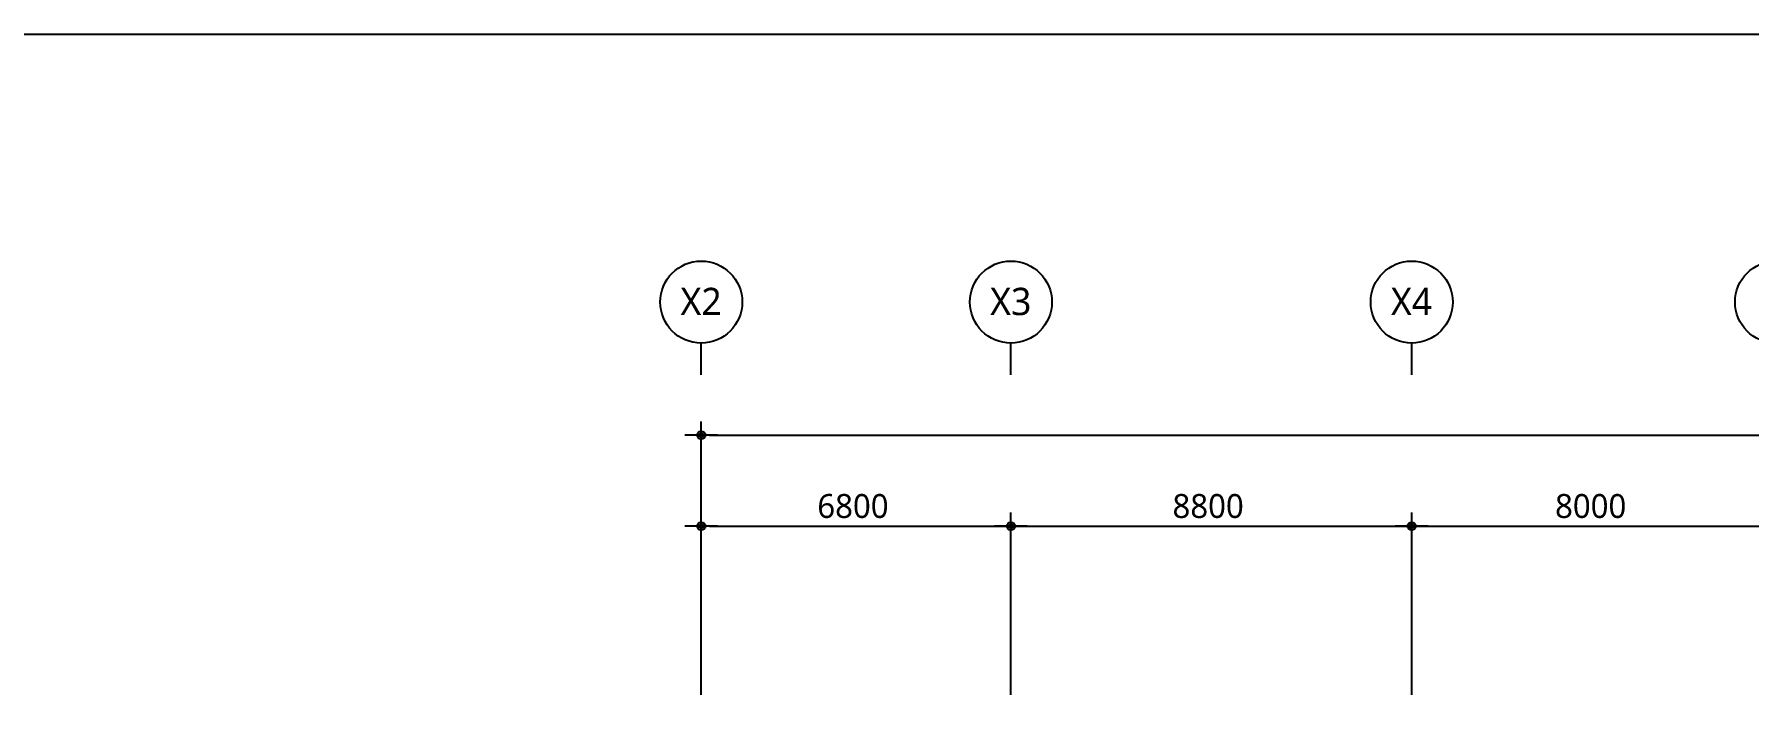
# Model space of a CAD drawing. Header units: millimetres. Extents: x 16332047 to 33387680, y -14835522 to -7015081.
# Drawn here: x 16607764 to 16645409, y -7453616 to -7439115 of the extents above; entities that cross this region are included whole.
import ezdxf
from ezdxf.enums import TextEntityAlignment as Align

# ---------------------------------------------------------------- set-up
doc = ezdxf.new("R2010")
doc.units = ezdxf.units.MM
doc.header["$LTSCALE"] = 300
doc.header["$MEASUREMENT"] = 0
doc.layers.add('3', color=3, linetype='CONTINUOUS')
doc.layers.add('arch', color=255, linetype='CONTINUOUS', lineweight=25)
doc.styles.add('맑은 고딕', font='malgun.ttf')

msp = doc.modelspace()

# ---------------------------------------------------------------- linework, layer by layer
at = {"layer": '3', "color": 0, "linetype": 'Continuous'}
msp.add_line((16591061, -7439115), (16694893, -7439115), dxfattribs=at)
at = {"layer": 'arch'}
for p, q in [((16622409, -7446594), (16622409, -7445894)), ((16629209, -7446594), (16629209, -7445894)), ((16638009, -7446594), (16638009, -7445894)), ((16622409, -7453616), (16622409, -7447616)), ((16622769, -7447916), (16622049, -7447916)), ((16622589, -7447916), (16677629, -7447916)), ((16622409, -7453616), (16622409, -7449616)), ((16629209, -7453616), (16629209, -7449616)), ((16629209, -7453616), (16629209, -7449616)), ((16638009, -7453616), (16638009, -7449616)), ((16638009, -7453616), (16638009, -7449616)), ((16622769, -7449916), (16622049, -7449916)), ((16622589, -7449916), (16629029, -7449916)), ((16628849, -7449916), (16629569, -7449916)), ((16629569, -7449916), (16628849, -7449916)), ((16629389, -7449916), (16637829, -7449916)), ((16637649, -7449916), (16638369, -7449916)), ((16638369, -7449916), (16637649, -7449916)), ((16638189, -7449916), (16645829, -7449916))]:
    msp.add_line(p, q, dxfattribs=at)
for centre, radius in [((16622409, -7444994), 900), ((16629209, -7444994), 900), ((16638009, -7444994), 900), ((16646009, -7444994), 900), ((16622409, -7447916), 90), ((16622409, -7447916), 45), ((16622409, -7449916), 90), ((16622409, -7449916), 45), ((16629209, -7449916), 90), ((16629209, -7449916), 90), ((16629209, -7449916), 45), ((16629209, -7449916), 45), ((16638009, -7449916), 90), ((16638009, -7449916), 90), ((16638009, -7449916), 45), ((16638009, -7449916), 45)]:
    msp.add_circle(centre, radius, dxfattribs=at)

# ---------------------------------------------------------------- texts
at = {"layer": 'arch', "style": '맑은 고딕'}
for s, p in [('X2', (16622406, -7444981)), ('X3', (16629206, -7444981)), ('X4', (16638006, -7444981))]:
    msp.add_text(s, height=600, dxfattribs=at).set_placement(p, align=Align.MIDDLE_CENTER)
for s, p in [('6800', (16624958, -7449735)), ('8800', (16632757, -7449735)), ('8000', (16641157, -7449735))]:
    msp.add_text(s, height=525, dxfattribs=at).set_placement(p)

doc.saveas('drawing.dxf')
